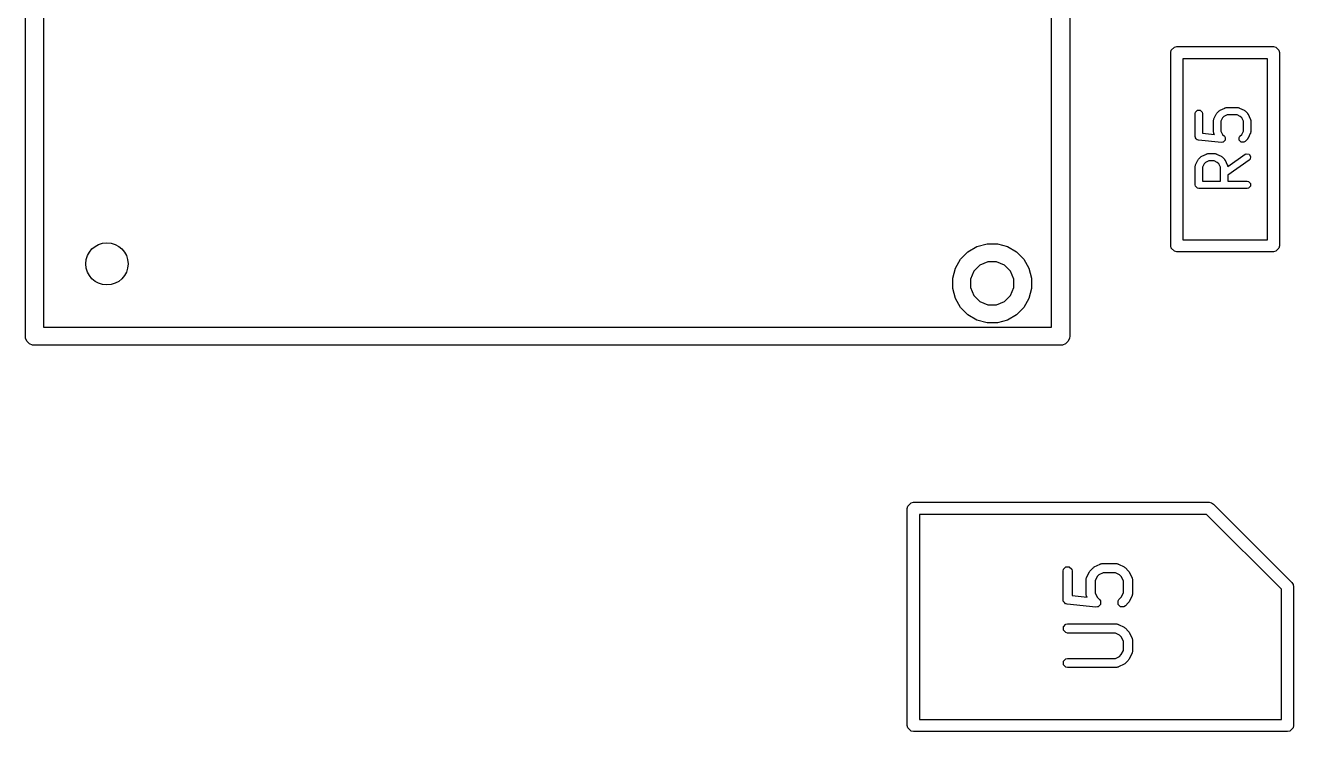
# Model space of a CAD drawing. Extents: x 5.62 to 6.99, y -4.12 to -3.59.
# Drawn here: x 5.6187 to 6.0323, y -4.0908 to -3.8604 of the extents above; entities that cross this region are included whole.
import ezdxf

# ---------------------------------------------------------------- set-up
doc = ezdxf.new("R2010")
doc.units = 0
doc.header["$MEASUREMENT"] = 0
doc.layers.add('BLACK', color=7, linetype='CONTINUOUS')

msp = doc.modelspace()

# ---------------------------------------------------------------- linework, layer by layer
at = {"layer": 'BLACK', "linetype": 'CONTINUOUS'}
for p, q in [((5.6187, -3.96181), (5.6187, -3.74528)), ((5.95925, -3.74528), (5.95925, -3.96181)), ((5.62461, -3.74823), (5.62461, -3.95886)), ((5.95335, -3.95886), (5.95335, -3.74823)), ((5.99222, -3.86929), (5.99237, -3.86854)), ((5.99222, -3.93228), (5.99222, -3.86929)), ((5.99237, -3.86854), (5.99344, -3.86747)), ((5.99344, -3.86747), (5.99419, -3.86732)), ((5.99419, -3.86732), (6.02569, -3.86732)), ((6.02569, -3.86732), (6.02644, -3.86747)), ((6.02644, -3.86747), (6.02751, -3.86854)), ((6.02751, -3.86854), (6.02766, -3.86929)), ((6.02766, -3.86929), (6.02766, -3.93228)), ((5.99616, -3.87126), (5.99616, -3.93031)), ((6.02372, -3.87126), (5.99616, -3.87126)), ((6.02372, -3.93031), (6.02372, -3.87126)), ((6.00833, -3.88811), (6.00983, -3.88736)), ((6.00983, -3.88736), (6.00988, -3.88734)), ((6.00988, -3.88734), (6.0099, -3.88732)), ((6.0099, -3.88732), (6.01009, -3.88729)), ((6.01009, -3.88729), (6.01027, -3.88724)), ((6.01027, -3.88724), (6.0103, -3.88724)), ((6.0103, -3.88724), (6.01035, -3.88723)), ((6.01035, -3.88723), (6.0141, -3.88723)), ((6.0141, -3.88723), (6.01416, -3.88724)), ((6.01416, -3.88724), (6.01419, -3.88724)), ((6.01419, -3.88724), (6.01437, -3.88729)), ((6.01437, -3.88729), (6.01456, -3.88732)), ((6.01456, -3.88732), (6.01457, -3.88734)), ((6.01457, -3.88734), (6.01463, -3.88736)), ((6.01463, -3.88736), (6.01613, -3.88811)), ((6.00017, -3.88916), (6.00026, -3.88871)), ((6.00017, -3.89666), (6.00017, -3.88916)), ((6.00026, -3.88871), (6.0009, -3.88807)), ((6.0009, -3.88807), (6.00181, -3.88807)), ((6.00181, -3.88807), (6.00245, -3.88871)), ((6.00245, -3.88871), (6.00254, -3.88916)), ((6.00254, -3.88916), (6.00254, -3.89559)), ((6.00617, -3.89141), (6.00619, -3.89136)), ((6.00617, -3.89516), (6.00617, -3.89141)), ((6.00618, -3.89133), (6.00623, -3.89115)), ((6.00619, -3.89136), (6.00618, -3.89133)), ((6.00623, -3.89115), (6.00626, -3.89096)), ((6.00626, -3.89096), (6.00628, -3.89094)), ((6.00628, -3.89094), (6.0063, -3.89089)), ((6.0063, -3.89089), (6.00705, -3.88939)), ((6.00705, -3.88939), (6.00716, -3.88924)), ((6.00716, -3.88924), (6.00727, -3.88908)), ((6.00727, -3.88908), (6.00802, -3.88833)), ((6.00802, -3.88833), (6.00818, -3.88822)), ((6.00818, -3.88822), (6.00833, -3.88811)), ((6.00908, -3.89061), (6.00854, -3.89169)), ((6.00854, -3.89169), (6.00854, -3.89488)), ((6.00955, -3.89013), (6.00908, -3.89061)), ((6.01063, -3.8896), (6.00955, -3.89013)), ((6.01382, -3.8896), (6.01063, -3.8896)), ((6.0149, -3.89013), (6.01382, -3.8896)), ((6.01538, -3.89061), (6.0149, -3.89013)), ((6.01592, -3.89169), (6.01538, -3.89061)), ((6.01592, -3.89488), (6.01592, -3.89169)), ((6.01613, -3.88811), (6.01628, -3.88822)), ((6.01628, -3.88822), (6.01644, -3.88833)), ((6.01644, -3.88833), (6.01719, -3.88908)), ((6.01719, -3.88908), (6.01729, -3.88924)), ((6.01729, -3.88924), (6.01741, -3.88939)), ((6.01741, -3.88939), (6.01816, -3.89089)), ((6.01816, -3.89089), (6.01818, -3.89094)), ((6.01818, -3.89094), (6.01819, -3.89096)), ((6.01819, -3.89096), (6.01823, -3.89115)), ((6.01823, -3.89115), (6.01828, -3.89133)), ((6.01828, -3.89133), (6.01827, -3.89136)), ((6.01827, -3.89136), (6.01828, -3.89141)), ((6.01828, -3.89141), (6.01828, -3.89516)), ((6.00254, -3.89559), (6.00645, -3.89598)), ((6.00619, -3.89522), (6.00617, -3.89516)), ((6.00618, -3.89525), (6.00619, -3.89522)), ((6.00623, -3.89543), (6.00618, -3.89525)), ((6.00626, -3.89562), (6.00623, -3.89543)), ((6.00628, -3.89563), (6.00626, -3.89562)), ((6.0063, -3.89569), (6.00628, -3.89563)), ((6.00645, -3.89598), (6.0063, -3.89569)), ((6.00854, -3.89488), (6.00908, -3.89596)), ((6.01538, -3.89596), (6.01592, -3.89488)), ((6.01816, -3.89569), (6.01741, -3.89719)), ((6.01818, -3.89563), (6.01816, -3.89569)), ((6.01819, -3.89562), (6.01818, -3.89563)), ((6.01823, -3.89543), (6.01819, -3.89562)), ((6.01828, -3.89525), (6.01823, -3.89543)), ((6.01828, -3.89516), (6.01827, -3.89522)), ((6.01827, -3.89522), (6.01828, -3.89525)), ((6.00023, -3.89695), (6.00017, -3.89666)), ((6.00022, -3.897), (6.00023, -3.89695)), ((6.00025, -3.89703), (6.00022, -3.897)), ((6.00026, -3.89711), (6.00025, -3.89703)), ((6.00055, -3.8974), (6.00026, -3.89711)), ((6.0008, -3.8977), (6.00055, -3.8974)), ((6.00088, -3.89773), (6.0008, -3.8977)), ((6.0009, -3.89775), (6.00088, -3.89773)), ((6.00096, -3.89775), (6.0009, -3.89775)), ((6.00124, -3.89784), (6.00096, -3.89775)), ((6.00874, -3.89859), (6.00124, -3.89784)), ((6.0092, -3.89854), (6.00874, -3.89859)), ((6.00908, -3.89596), (6.00969, -3.89658)), ((6.00924, -3.8985), (6.0092, -3.89854)), ((6.00931, -3.8985), (6.00924, -3.8985)), ((6.00959, -3.89822), (6.00931, -3.8985)), ((6.0099, -3.89797), (6.00959, -3.89822)), ((6.00969, -3.89658), (6.00995, -3.89696)), ((6.00995, -3.89786), (6.0099, -3.89791)), ((6.0099, -3.89791), (6.0099, -3.89797)), ((6.00995, -3.89696), (6.00995, -3.89702)), ((6.00995, -3.89702), (6.00999, -3.89707)), ((6.00999, -3.89707), (6.00995, -3.89747)), ((6.00995, -3.89747), (6.00995, -3.89786)), ((6.01451, -3.89696), (6.01477, -3.89658)), ((6.01451, -3.89786), (6.01451, -3.89696)), ((6.01515, -3.8985), (6.01451, -3.89786)), ((6.01477, -3.89658), (6.01538, -3.89596)), ((6.01606, -3.8985), (6.01515, -3.8985)), ((6.01644, -3.89825), (6.01606, -3.8985)), ((6.01719, -3.8975), (6.01644, -3.89825)), ((6.01729, -3.89734), (6.01719, -3.8975)), ((6.01741, -3.89719), (6.01729, -3.89734)), ((6.00117, -3.90423), (6.00127, -3.90408)), ((6.00127, -3.90408), (6.00202, -3.90333)), ((6.00202, -3.90333), (6.00218, -3.90322)), ((6.00218, -3.90322), (6.00233, -3.90311)), ((6.00233, -3.90311), (6.00383, -3.90236)), ((6.00383, -3.90236), (6.00388, -3.90234)), ((6.00388, -3.90234), (6.0039, -3.90232)), ((6.0039, -3.90232), (6.00409, -3.90228)), ((6.00409, -3.90228), (6.00427, -3.90223)), ((6.00427, -3.90223), (6.0043, -3.90224)), ((6.0043, -3.90224), (6.00436, -3.90223)), ((6.00436, -3.90223), (6.0066, -3.90223)), ((6.0066, -3.90223), (6.00666, -3.90224)), ((6.00666, -3.90224), (6.00669, -3.90223)), ((6.00669, -3.90223), (6.00687, -3.90228)), ((6.00687, -3.90228), (6.00706, -3.90232)), ((6.00706, -3.90232), (6.00708, -3.90234)), ((6.00708, -3.90234), (6.00713, -3.90236)), ((6.00713, -3.90236), (6.00863, -3.90311)), ((6.00863, -3.90311), (6.00878, -3.90322)), ((6.00878, -3.90322), (6.00894, -3.90333)), ((6.00894, -3.90333), (6.00969, -3.90408)), ((6.00969, -3.90408), (6.00979, -3.90423)), ((6.01078, -3.9064), (6.01643, -3.90244)), ((6.01643, -3.90244), (6.01685, -3.90226)), ((6.01685, -3.90226), (6.01774, -3.90242)), ((6.01774, -3.90242), (6.01826, -3.90316)), ((6.0181, -3.90405), (6.01778, -3.90438)), ((6.01826, -3.90316), (6.0181, -3.90405)), ((6.00017, -3.90641), (6.00019, -3.90635)), ((6.00017, -3.91241), (6.00017, -3.90641)), ((6.00018, -3.90633), (6.00023, -3.90615)), ((6.00019, -3.90635), (6.00018, -3.90633)), ((6.00023, -3.90615), (6.00026, -3.90596)), ((6.00026, -3.90596), (6.00028, -3.90594)), ((6.00028, -3.90594), (6.0003, -3.90588)), ((6.0003, -3.90588), (6.00105, -3.90438)), ((6.00105, -3.90438), (6.00117, -3.90423)), ((6.00308, -3.90561), (6.00254, -3.90669)), ((6.00254, -3.90669), (6.00254, -3.91123)), ((6.00355, -3.90513), (6.00308, -3.90561)), ((6.00463, -3.90459), (6.00355, -3.90513)), ((6.00633, -3.90459), (6.00463, -3.90459)), ((6.0074, -3.90513), (6.00633, -3.90459)), ((6.00788, -3.90561), (6.0074, -3.90513)), ((6.00842, -3.90669), (6.00788, -3.90561)), ((6.00842, -3.91123), (6.00842, -3.90669)), ((6.00979, -3.90423), (6.00991, -3.90438)), ((6.00991, -3.90438), (6.01066, -3.90588)), ((6.01066, -3.90588), (6.01068, -3.90594)), ((6.01068, -3.90594), (6.0107, -3.90596)), ((6.0107, -3.90596), (6.01073, -3.90615)), ((6.01073, -3.90615), (6.01078, -3.90633)), ((6.01078, -3.90633), (6.01077, -3.90635)), ((6.01077, -3.90635), (6.01078, -3.9064)), ((6.01778, -3.90438), (6.01079, -3.90928)), ((6.00026, -3.91286), (6.00017, -3.91241)), ((6.00254, -3.91123), (6.00842, -3.91123)), ((6.01079, -3.90928), (6.01079, -3.91123)), ((6.01079, -3.91123), (6.0171, -3.91123)), ((6.0171, -3.91123), (6.01756, -3.91132)), ((6.01756, -3.91132), (6.01819, -3.91196)), ((6.01819, -3.91196), (6.01819, -3.91286)), ((6.0009, -3.9135), (6.00026, -3.91286)), ((6.00136, -3.91359), (6.0009, -3.9135)), ((6.0171, -3.91359), (6.00136, -3.91359)), ((6.01756, -3.9135), (6.0171, -3.91359)), ((6.01819, -3.91286), (6.01756, -3.9135)), ((5.92609, -3.93427), (5.92902, -3.93258)), ((5.92902, -3.93258), (5.93229, -3.9317)), ((5.93229, -3.9317), (5.93567, -3.9317)), ((5.93567, -3.9317), (5.93893, -3.93258)), ((5.93893, -3.93258), (5.94186, -3.93427)), ((5.99237, -3.93304), (5.99222, -3.93228)), ((5.99344, -3.9341), (5.99237, -3.93304)), ((5.99616, -3.93031), (6.02372, -3.93031)), ((6.02751, -3.93304), (6.02644, -3.9341)), ((6.02766, -3.93228), (6.02751, -3.93304)), ((5.92201, -3.93959), (5.9237, -3.93666)), ((5.9237, -3.93666), (5.92609, -3.93427)), ((5.94186, -3.93427), (5.94425, -3.93666)), ((5.94425, -3.93666), (5.94594, -3.93959)), ((5.99419, -3.93425), (5.99344, -3.9341)), ((6.02569, -3.93425), (5.99419, -3.93425)), ((6.02644, -3.9341), (6.02569, -3.93425)), ((5.92113, -3.94285), (5.92201, -3.93959)), ((5.928, -3.94055), (5.92693, -3.94314)), ((5.92998, -3.93857), (5.928, -3.94055)), ((5.93257, -3.9375), (5.92998, -3.93857)), ((5.93538, -3.9375), (5.93257, -3.9375)), ((5.93797, -3.93857), (5.93538, -3.9375)), ((5.93995, -3.94055), (5.93797, -3.93857)), ((5.94102, -3.94314), (5.93995, -3.94055)), ((5.94594, -3.93959), (5.94682, -3.94285)), ((5.92113, -3.94314), (5.92113, -3.94285)), ((5.92113, -3.94623), (5.92113, -3.94314)), ((5.92693, -3.94314), (5.92693, -3.94595)), ((5.94102, -3.94595), (5.94102, -3.94314)), ((5.94682, -3.94285), (5.94682, -3.94623)), ((5.92201, -3.9495), (5.92113, -3.94623)), ((5.9237, -3.95243), (5.92201, -3.9495)), ((5.92693, -3.94595), (5.928, -3.94854)), ((5.928, -3.94854), (5.92998, -3.95052)), ((5.93797, -3.95052), (5.93995, -3.94854)), ((5.93995, -3.94854), (5.94102, -3.94595)), ((5.94594, -3.9495), (5.94425, -3.95243)), ((5.94682, -3.94623), (5.94594, -3.9495)), ((5.92609, -3.95482), (5.9237, -3.95243)), ((5.92998, -3.95052), (5.93257, -3.95159)), ((5.93257, -3.95159), (5.93538, -3.95159)), ((5.93538, -3.95159), (5.93797, -3.95052)), ((5.94425, -3.95243), (5.94186, -3.95482)), ((5.92902, -3.95651), (5.92609, -3.95482)), ((5.93229, -3.95739), (5.92902, -3.95651)), ((5.93567, -3.95739), (5.93229, -3.95739)), ((5.93893, -3.95651), (5.93567, -3.95739)), ((5.94186, -3.95482), (5.93893, -3.95651)), ((5.61876, -3.96239), (5.6187, -3.96181)), ((5.62461, -3.95886), (5.95335, -3.95886)), ((5.95925, -3.96181), (5.9592, -3.96239)), ((5.6192, -3.96345), (5.61876, -3.96239)), ((5.62001, -3.96427), (5.6192, -3.96345)), ((5.62108, -3.96471), (5.62001, -3.96427)), ((5.62165, -3.96476), (5.62108, -3.96471)), ((5.9563, -3.96476), (5.62165, -3.96476)), ((5.95688, -3.96471), (5.9563, -3.96476)), ((5.95794, -3.96427), (5.95688, -3.96471)), ((5.95875, -3.96345), (5.95794, -3.96427)), ((5.9592, -3.96239), (5.95875, -3.96345)), ((5.9063, -4.01795), (5.90645, -4.0172)), ((5.9063, -4.08882), (5.9063, -4.01795)), ((5.90645, -4.0172), (5.90751, -4.01613)), ((5.90751, -4.01613), (5.90827, -4.01598)), ((5.90827, -4.01598), (6.00472, -4.01598)), ((5.91024, -4.01992), (5.91024, -4.08685)), ((6.00391, -4.01992), (5.91024, -4.01992)), ((6.02835, -4.04436), (6.00391, -4.01992)), ((6.00472, -4.01598), (6.00548, -4.01613)), ((6.00548, -4.01613), (6.00612, -4.01656)), ((6.00612, -4.01656), (6.03171, -4.04215)), ((5.96727, -4.03707), (5.96915, -4.03613)), ((5.96915, -4.03613), (5.96922, -4.03611)), ((5.96922, -4.03611), (5.96924, -4.03609)), ((5.96924, -4.03609), (5.96948, -4.03604)), ((5.96948, -4.03604), (5.9697, -4.03598)), ((5.9697, -4.03598), (5.96974, -4.03599)), ((5.96974, -4.03599), (5.96981, -4.03597)), ((5.96981, -4.03597), (5.97449, -4.03597)), ((5.97449, -4.03597), (5.97457, -4.03599)), ((5.97457, -4.03599), (5.9746, -4.03598)), ((5.9746, -4.03598), (5.97483, -4.03604)), ((5.97483, -4.03604), (5.97506, -4.03609)), ((5.97506, -4.03609), (5.97508, -4.03611)), ((5.97508, -4.03611), (5.97516, -4.03613)), ((5.97516, -4.03613), (5.97703, -4.03707)), ((5.95708, -4.03839), (5.9572, -4.03782)), ((5.95708, -4.04776), (5.95708, -4.03839)), ((5.9572, -4.03782), (5.95799, -4.03702)), ((5.95799, -4.03702), (5.95912, -4.03702)), ((5.95912, -4.03702), (5.95992, -4.03782)), ((5.95992, -4.03782), (5.96004, -4.03839)), ((5.96004, -4.03839), (5.96004, -4.04643)), ((5.96465, -4.04087), (5.96469, -4.04063)), ((5.96469, -4.04063), (5.96472, -4.04061)), ((5.96472, -4.04061), (5.96474, -4.04054)), ((5.96474, -4.04054), (5.96568, -4.03866)), ((5.96568, -4.03866), (5.96582, -4.03848)), ((5.96582, -4.03848), (5.96595, -4.03828)), ((5.96595, -4.03828), (5.96689, -4.03734)), ((5.96689, -4.03734), (5.96709, -4.03721)), ((5.96709, -4.03721), (5.96727, -4.03707)), ((5.96821, -4.0402), (5.96753, -4.04155)), ((5.96881, -4.0396), (5.96821, -4.0402)), ((5.97016, -4.03893), (5.96881, -4.0396)), ((5.97415, -4.03893), (5.97016, -4.03893)), ((5.9755, -4.0396), (5.97415, -4.03893)), ((5.97609, -4.0402), (5.9755, -4.0396)), ((5.97677, -4.04155), (5.97609, -4.0402)), ((5.97703, -4.03707), (5.97722, -4.03721)), ((5.97722, -4.03721), (5.97741, -4.03734)), ((5.97741, -4.03734), (5.97835, -4.03828)), ((5.97835, -4.03828), (5.97848, -4.03848)), ((5.97848, -4.03848), (5.97863, -4.03866)), ((5.97863, -4.03866), (5.97956, -4.04054)), ((5.97956, -4.04054), (5.97958, -4.04061)), ((5.97958, -4.04061), (5.97961, -4.04063)), ((5.97961, -4.04063), (5.97965, -4.04087)), ((5.96458, -4.0412), (5.9646, -4.04113)), ((5.96458, -4.04589), (5.96458, -4.0412)), ((5.96459, -4.0411), (5.96465, -4.04087)), ((5.9646, -4.04113), (5.96459, -4.0411)), ((5.96753, -4.04155), (5.96753, -4.04554)), ((5.97677, -4.04554), (5.97677, -4.04155)), ((5.97965, -4.04087), (5.97972, -4.0411)), ((5.97972, -4.0411), (5.97971, -4.04113)), ((5.97971, -4.04113), (5.97972, -4.0412)), ((5.97972, -4.0412), (5.97972, -4.04589)), ((6.02835, -4.08685), (6.02835, -4.04436)), ((6.03171, -4.04215), (6.03213, -4.04279)), ((6.03213, -4.04279), (6.03228, -4.04354)), ((6.03228, -4.04354), (6.03228, -4.08882)), ((5.95715, -4.04811), (5.95708, -4.04776)), ((5.95715, -4.04819), (5.95715, -4.04811)), ((5.95717, -4.04822), (5.95715, -4.04819)), ((5.9572, -4.04833), (5.95717, -4.04822)), ((5.95755, -4.04868), (5.9572, -4.04833)), ((5.95786, -4.04906), (5.95755, -4.04868)), ((5.96004, -4.04643), (5.96492, -4.04691)), ((5.9646, -4.04596), (5.96458, -4.04589)), ((5.96459, -4.04599), (5.9646, -4.04596)), ((5.96465, -4.04622), (5.96459, -4.04599)), ((5.96469, -4.04645), (5.96465, -4.04622)), ((5.96472, -4.04648), (5.96469, -4.04645)), ((5.96474, -4.04655), (5.96472, -4.04648)), ((5.96492, -4.04691), (5.96474, -4.04655)), ((5.96753, -4.04554), (5.96821, -4.04689)), ((5.96821, -4.04689), (5.96898, -4.04765)), ((5.96898, -4.04765), (5.9693, -4.04813)), ((5.9693, -4.04813), (5.9693, -4.04821)), ((5.9693, -4.04821), (5.96935, -4.04827)), ((5.96935, -4.04827), (5.9693, -4.04877)), ((5.9693, -4.04877), (5.9693, -4.04926)), ((5.97501, -4.04813), (5.97533, -4.04765)), ((5.97501, -4.04926), (5.97501, -4.04813)), ((5.97533, -4.04765), (5.97609, -4.04689)), ((5.97609, -4.04689), (5.97677, -4.04554)), ((5.97835, -4.04881), (5.97741, -4.04974)), ((5.97848, -4.04861), (5.97835, -4.04881)), ((5.97863, -4.04842), (5.97848, -4.04861)), ((5.97956, -4.04655), (5.97863, -4.04842)), ((5.97958, -4.04648), (5.97956, -4.04655)), ((5.97961, -4.04645), (5.97958, -4.04648)), ((5.97965, -4.04622), (5.97961, -4.04645)), ((5.97972, -4.04599), (5.97965, -4.04622)), ((5.97972, -4.04589), (5.97971, -4.04596)), ((5.97971, -4.04596), (5.97972, -4.04599)), ((5.95796, -4.04909), (5.95786, -4.04906)), ((5.95799, -4.04913), (5.95796, -4.04909)), ((5.95807, -4.04913), (5.95799, -4.04913)), ((5.95841, -4.04923), (5.95807, -4.04913)), ((5.96779, -4.05017), (5.95841, -4.04923)), ((5.96836, -4.05011), (5.96779, -4.05017)), ((5.96842, -4.05006), (5.96836, -4.05011)), ((5.9685, -4.05006), (5.96842, -4.05006)), ((5.96885, -4.04971), (5.9685, -4.05006)), ((5.96923, -4.0494), (5.96885, -4.04971)), ((5.96924, -4.04932), (5.96923, -4.0494)), ((5.9693, -4.04926), (5.96924, -4.04932)), ((5.9758, -4.05006), (5.97501, -4.04926)), ((5.97693, -4.05006), (5.9758, -4.05006)), ((5.97741, -4.04974), (5.97693, -4.05006)), ((5.9572, -4.05657), (5.95799, -4.05577)), ((5.9572, -4.0577), (5.9572, -4.05657)), ((5.95799, -4.05577), (5.95856, -4.05566)), ((5.95856, -4.05566), (5.97449, -4.05566)), ((5.97449, -4.05566), (5.97457, -4.05567)), ((5.97457, -4.05567), (5.9746, -4.05566)), ((5.9746, -4.05566), (5.97483, -4.05573)), ((5.97483, -4.05573), (5.97506, -4.05577)), ((5.97506, -4.05577), (5.97508, -4.0558)), ((5.97508, -4.0558), (5.97516, -4.05581)), ((5.97516, -4.05581), (5.97703, -4.05675)), ((5.97703, -4.05675), (5.97722, -4.0569)), ((5.97722, -4.0569), (5.97741, -4.05703)), ((5.97741, -4.05703), (5.97835, -4.05797)), ((5.95799, -4.0585), (5.9572, -4.0577)), ((5.95856, -4.05861), (5.95799, -4.0585)), ((5.97415, -4.05861), (5.95856, -4.05861)), ((5.9755, -4.05929), (5.97415, -4.05861)), ((5.97609, -4.05988), (5.9755, -4.05929)), ((5.97677, -4.06123), (5.97609, -4.05988)), ((5.97677, -4.06429), (5.97677, -4.06123)), ((5.97835, -4.05797), (5.97848, -4.05816)), ((5.97848, -4.05816), (5.97863, -4.05835)), ((5.97863, -4.05835), (5.97956, -4.06022)), ((5.97956, -4.06022), (5.97958, -4.0603)), ((5.97958, -4.0603), (5.97961, -4.06032)), ((5.97961, -4.06032), (5.97965, -4.06055)), ((5.97965, -4.06055), (5.97972, -4.06078)), ((5.97972, -4.06078), (5.97971, -4.06081)), ((5.97971, -4.06081), (5.97972, -4.06088)), ((5.97972, -4.06088), (5.97972, -4.06463)), ((5.97609, -4.06563), (5.97677, -4.06429)), ((5.97956, -4.06529), (5.97863, -4.06717)), ((5.97958, -4.06522), (5.97956, -4.06529)), ((5.97961, -4.0652), (5.97958, -4.06522)), ((5.97965, -4.06497), (5.97961, -4.0652)), ((5.97972, -4.06474), (5.97965, -4.06497)), ((5.97972, -4.06463), (5.97971, -4.06471)), ((5.97971, -4.06471), (5.97972, -4.06474)), ((5.9572, -4.06782), (5.95799, -4.06702)), ((5.9572, -4.06895), (5.9572, -4.06782)), ((5.95799, -4.06975), (5.9572, -4.06895)), ((5.95799, -4.06702), (5.95856, -4.06691)), ((5.95856, -4.06691), (5.97415, -4.06691)), ((5.97415, -4.06691), (5.9755, -4.06623)), ((5.97703, -4.06877), (5.97516, -4.0697)), ((5.9755, -4.06623), (5.97609, -4.06563)), ((5.97722, -4.06862), (5.97703, -4.06877)), ((5.97741, -4.06849), (5.97722, -4.06862)), ((5.97835, -4.06755), (5.97741, -4.06849)), ((5.97848, -4.06736), (5.97835, -4.06755)), ((5.97863, -4.06717), (5.97848, -4.06736)), ((5.95856, -4.06986), (5.95799, -4.06975)), ((5.97449, -4.06986), (5.95856, -4.06986)), ((5.97457, -4.06985), (5.97449, -4.06986)), ((5.9746, -4.06986), (5.97457, -4.06985)), ((5.97483, -4.06979), (5.9746, -4.06986)), ((5.97506, -4.06975), (5.97483, -4.06979)), ((5.97508, -4.06972), (5.97506, -4.06975)), ((5.97516, -4.0697), (5.97508, -4.06972)), ((5.90645, -4.08957), (5.9063, -4.08882)), ((5.90751, -4.09064), (5.90645, -4.08957)), ((5.91024, -4.08685), (6.02835, -4.08685)), ((6.03213, -4.08957), (6.03107, -4.09064)), ((6.03228, -4.08882), (6.03213, -4.08957)), ((5.90827, -4.09079), (5.90751, -4.09064)), ((6.03031, -4.09079), (5.90827, -4.09079)), ((6.03107, -4.09064), (6.03031, -4.09079))]:
    msp.add_line(p, q, dxfattribs=at)
at = {"layer": 'BLACK'}
msp.add_circle((5.64528, -3.93819), 0.00689, dxfattribs=at)
msp.add_circle((5.64528, -3.93819), 0.00689, dxfattribs=at)

doc.saveas('drawing.dxf')
